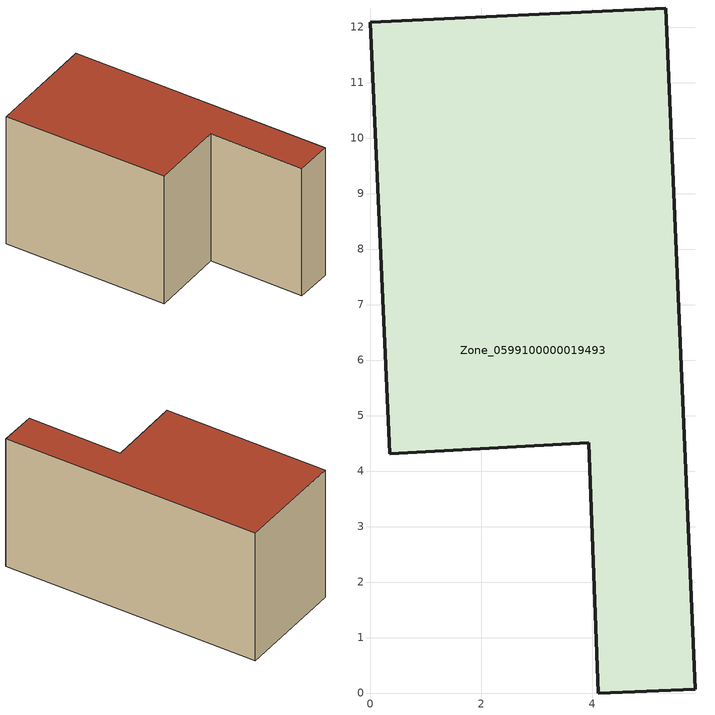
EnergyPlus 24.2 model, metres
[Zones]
Zone_0599100000019493
 floor ground (C_G): 0,12.09 5.33,12.34 5.86,0.07 4.11,0 3.94,4.51 0.35,4.31 z0
 wall outside (C_F): 5.33,12.34 0,12.09 0.35,4.31 3.94,4.51 4.11,0 5.86,0.07 5.33,12.34 z0:6.49
 roof outside (C_R): 5.86,0.07 5.33,12.34 0,12.09 0.35,4.31 3.94,4.51 4.11,0 z6.49
[BUILDING]
Pand.0599100000019493: North Axis=0; Terrain=City; Loads Convergence Tolerance Value=0.04; Temperature Convergence Tolerance Value=0.4; Solar Distribution=FullExterior; Maximum Number of Warmup Days=25; Minimum Number of Warmup Days=1
[Site:Location]
Rotterdam.The.Hague.AP_ZH_NLD Design_Conditions: Latitude=51.96; Longitude=4.45; Time Zone=1; Elevation=-4.5
[SITE:GROUNDTEMPERATURE:BUILDINGSURFACE]
18, 18, 18, 18, 18, 18, 18, 18, 18, 18, 18, 18
[MATERIAL] Thermal Absorptance=0.9; Solar Absorptance=0.7; Visible Absorptance=0.7
Name | Roughness | Thickness | Conductivity | Density | Specific Heat
G.TI.1946 | MediumSmooth | 0.15 | 1 | 540 | 1210
F.TI.1946 | Rough | 0.3 | 0.857143 | 1920 | 840
R.TI.1946 | MediumRough | 0.2 | 0.1 | 1500 | 1000
[CONSTRUCTION]
C_G: G.TI.1946
C_F: F.TI.1946
C_R: R.TI.1946
[ZONE]
Zone_0599100000019493: Type=1; Multiplier=1; Ceiling Height=Autocalculate; Volume=Autocalculate; Floor Area=autocalculate; Part of Total Floor Area=Yes
[ZONEINFILTRATION:DESIGNFLOWRATE]
Infil_Zone_0599100000019493: Zone or ZoneList or Space or SpaceList=Zone_0599100000019493; Schedule=AlwaysOn; Design Flow Rate Calculation Method=Flow/Area; Flow Rate per Floor Area=0.003; Constant Term Coefficient=1; Temperature Term Coefficient=0; Velocity Term Coefficient=0; Velocity Squared Term Coefficient=0
[HVACTEMPLATE:ZONE:IDEALLOADSAIRSYSTEM]
Zone_0599100000019493: Maximum Heating Supply Air Temperature=50; Minimum Cooling Supply Air Temperature=13; Maximum Heating Supply Air Humidity Ratio=0.0156; Minimum Cooling Supply Air Humidity Ratio=0.0077; Heating Limit=NoLimit; Cooling Limit=NoLimit; Dehumidification Control Type=ConstantSensibleHeatRatio; Cooling Sensible Heat Ratio=0.7; Dehumidification Setpoint=60; Humidification Control Type=None; Humidification Setpoint=30; Outdoor Air Method=None; Outdoor Air Flow Rate per Person=0.00944; Outdoor Air Flow Rate per Zone Floor Area=0; Outdoor Air Flow Rate per Zone=0; Demand Controlled Ventilation Type=None; Outdoor Air Economizer Type=NoEconomizer; Heat Recovery Type=None; Sensible Heat Recovery Effectiveness=0.7; Latent Heat Recovery Effectiveness=0.65
[ZONECONTROL:THERMOSTAT]
ThermostatControl_Zone_0599100000019493: Zone or ZoneList=Zone_0599100000019493; Control Type Schedule=DualSetpointControlType; Control 1=Thermostat_Zone_0599100000019493; Temperature Difference Between Cutout And Setpoint=0
[THERMOSTATSETPOINT:DUALSETPOINT]
Thermostat_Zone_0599100000019493: Heating Setpoint Temperature Schedule=HeatingSetpoint_Zone_0599100000019493; Cooling Setpoint Temperature Schedule=CoolingSetpoint_Zone_0599100000019493
[SCHEDULE:COMPACT]
HeatingSetpoint_Zone_0599100000019493: Through: 12/31, For: AllDays, Until: 24:00, 21
CoolingSetpoint_Zone_0599100000019493: Through: 12/31, For: AllDays, Until: 24:00, 24
DualSetpointControlType: Through: 12/31, For: AllDays, Until: 24:00, 4
AlwaysOn: Through: 12/31, For: AllDays, Until: 24:00, 1
